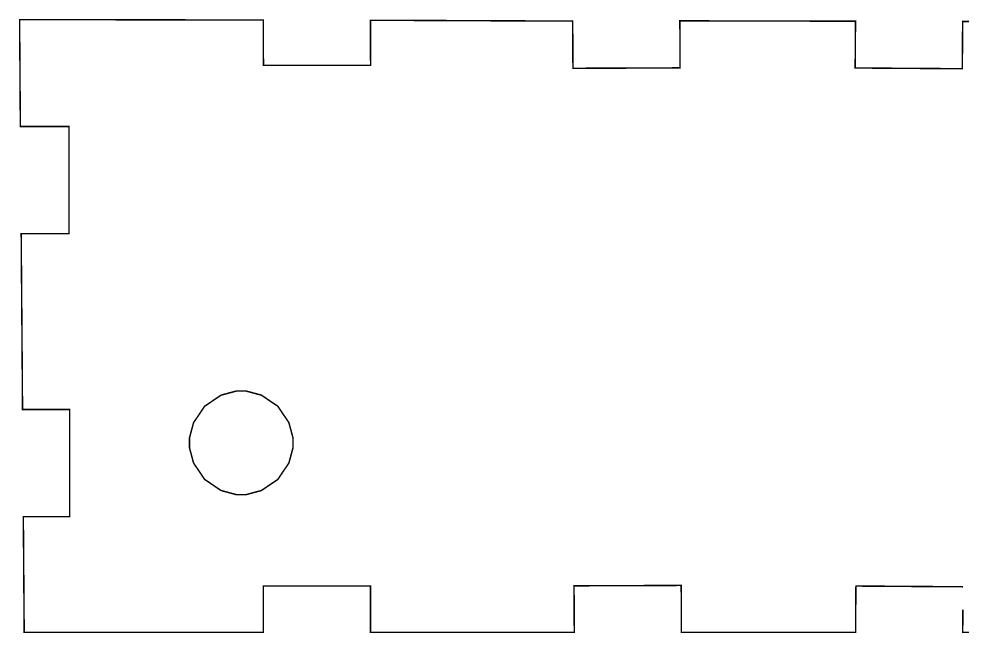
# Model space of a CAD drawing. Extents: x 0.7 to 27.4, y 1.6 to 10.2.
# Drawn here: x 0.685 to 2.394, y 6.976 to 8.088 of the extents above; entities that cross this region are included whole.
import ezdxf

# ---------------------------------------------------------------- set-up
doc = ezdxf.new("R2010")
doc.units = 0
doc.header["$MEASUREMENT"] = 0

msp = doc.modelspace()

# ---------------------------------------------------------------- linework, layer by layer
at = {"color": 0, "const_width": 0.00266}
for points in [[(2.39583, 7.05957), (2.38747, 7.05968), (2.36546, 7.05979), (2.33436, 7.06), (2.29878, 7.06022), (2.26313, 7.06049), (2.23204, 7.06071), (2.21001, 7.06082), (2.20171, 7.06087), (2.20171, 7.06087), (2.20171, 7.06087), (2.20161, 7.04779), (2.20139, 7.01893), (2.20117, 6.99007), (2.20111, 6.97694), (2.20111, 6.97694), (2.20111, 6.97694), (2.18756, 6.977), (2.15181, 6.977), (2.10124, 6.977), (2.04329, 6.977), (1.98535, 6.977), (1.93479, 6.977), (1.89903, 6.977), (1.88553, 6.977), (1.88553, 6.977), (1.88553, 6.977), (1.88542, 6.99029), (1.88531, 7.01953), (1.88519, 7.04878), (1.88514, 7.06201), (1.88514, 7.06201), (1.88514, 7.06201), (1.87679, 7.06201), (1.85476, 7.0619), (1.82368, 7.06179), (1.78808, 7.06164), (1.75244, 7.06153), (1.72136, 7.06142), (1.69933, 7.06131), (1.69103, 7.06125), (1.69103, 7.06125), (1.69103, 7.06125), (1.69103, 7.04813), (1.69119, 7.01915), (1.69129, 6.99018), (1.69135, 6.977), (1.69135, 6.977), (1.69135, 6.977), (1.67546, 6.977), (1.63363, 6.977), (1.57454, 6.977), (1.50678, 6.977), (1.43896, 6.977), (1.37988, 6.977), (1.33805, 6.977), (1.32221, 6.977), (1.32221, 6.977), (1.32221, 6.977), (1.32216, 6.99013), (1.32216, 7.01899), (1.32216, 7.0479), (1.32216, 7.06099), (1.32216, 7.06099), (1.32216, 7.06099), (1.3138, 7.06099), (1.29177, 7.06099), (1.26069, 7.06099), (1.22504, 7.06093), (1.1894, 7.06087), (1.15831, 7.06087), (1.13628, 7.06087), (1.12798, 7.06082), (1.12798, 7.06082), (1.12798, 7.06082), (1.12798, 7.04775), (1.12798, 7.01893), (1.12798, 6.99013), (1.12804, 6.977), (1.12804, 6.977), (1.12804, 6.977), (1.10938, 6.97706), (1.06027, 6.97706), (0.99089, 6.97706), (0.9113, 6.97706), (0.83171, 6.97706), (0.76231, 6.97706), (0.71322, 6.97706), (0.69461, 6.97706), (0.69461, 6.97706), (0.69461, 6.97706), (0.6945, 6.98606), (0.69434, 7.00982), (0.69407, 7.04335), (0.69379, 7.08182), (0.69352, 7.12028), (0.69325, 7.15381), (0.69309, 7.17757), (0.69303, 7.18653), (0.69303, 7.18653), (0.69303, 7.18653), (0.70611, 7.18653), (0.73503, 7.18653), (0.76389, 7.18653), (0.77702, 7.18653), (0.77702, 7.18653), (0.77702, 7.18653), (0.77702, 7.19488), (0.77702, 7.2169), (0.77702, 7.24799), (0.77702, 7.28364), (0.77702, 7.31928), (0.77702, 7.35037), (0.77702, 7.3724), (0.77702, 7.38069), (0.77702, 7.38069), (0.77702, 7.38069), (0.76362, 7.38069), (0.73427, 7.38069), (0.70491, 7.38069), (0.69157, 7.38069), (0.69157, 7.38069), (0.69157, 7.38069), (0.69146, 7.39442), (0.69119, 7.4305), (0.69081, 7.48144), (0.69037, 7.53993), (0.68989, 7.59842), (0.68951, 7.64936), (0.68924, 7.68544), (0.68918, 7.69911), (0.68918, 7.69911), (0.68918, 7.69911), (0.70269, 7.69911), (0.73242, 7.69911), (0.7621, 7.69911), (0.77566, 7.69911), (0.77566, 7.69911), (0.77566, 7.69911), (0.77566, 7.70747), (0.77566, 7.72949), (0.77566, 7.76058), (0.77566, 7.79622), (0.77566, 7.83188), (0.77566, 7.86296), (0.77566, 7.88499), (0.77566, 7.89328), (0.77566, 7.89328), (0.77566, 7.89328), (0.76188, 7.89328), (0.73166, 7.89328), (0.70139, 7.89328), (0.68766, 7.89328), (0.68766, 7.89328), (0.68766, 7.89328), (0.68755, 7.90164), (0.68739, 7.92356), (0.68717, 7.95458), (0.68696, 7.99018), (0.68669, 8.02576), (0.68647, 8.05681), (0.68631, 8.07872), (0.68625, 8.08703), (0.68625, 8.08703), (0.68625, 8.08703), (0.70519, 8.08703), (0.75526, 8.08692), (0.82601, 8.08681), (0.90712, 8.08664), (0.98823, 8.08649), (1.05897, 8.08637), (1.10905, 8.08626), (1.12804, 8.08621), (1.12804, 8.08621), (1.12804, 8.08621), (1.12804, 8.0734), (1.12809, 8.04525), (1.12809, 8.01708), (1.12815, 8.00424), (1.12815, 8.00424), (1.12815, 8.00424), (1.13645, 8.00429), (1.15848, 8.00429), (1.18956, 8.00429), (1.22521, 8.00429), (1.2608, 8.00435), (1.29188, 8.00435), (1.31391, 8.00435), (1.32227, 8.00435), (1.32227, 8.00435), (1.32227, 8.00435), (1.32221, 8.01708), (1.32221, 8.04508), (1.32221, 8.07314), (1.32221, 8.08583), (1.32221, 8.08583), (1.32221, 8.08583), (1.33794, 8.08578), (1.37945, 8.08561), (1.4381, 8.08539), (1.50538, 8.08507), (1.57264, 8.08479), (1.63129, 8.08458), (1.67279, 8.08442), (1.68858, 8.08431), (1.68858, 8.08431), (1.68858, 8.08431), (1.68858, 8.07096), (1.68875, 8.04156), (1.68886, 8.01221), (1.68892, 7.99881), (1.68892, 7.99881), (1.68892, 7.99881), (1.69721, 7.99886), (1.71924, 7.99897), (1.75032, 7.99908), (1.78597, 7.99918), (1.82161, 7.99935), (1.85271, 7.99946), (1.87472, 7.99957), (1.88308, 7.99957), (1.88308, 7.99957), (1.88308, 7.99957), (1.88303, 8.01292), (1.88292, 8.04215), (1.88276, 8.07146), (1.88276, 8.08475), (1.88276, 8.08475), (1.88276, 8.08475), (1.89643, 8.08475), (1.93246, 8.08469), (1.98346, 8.08458), (2.04189, 8.08447), (2.10026, 8.08436), (2.15126, 8.08425), (2.18728, 8.08421), (2.20101, 8.08415), (2.20101, 8.08415), (2.20101, 8.08415), (2.2009, 8.0709), (2.20068, 8.04178), (2.20047, 8.01264), (2.20042, 7.99935), (2.20042, 7.99935), (2.20042, 7.99935), (2.20871, 7.99929), (2.23074, 7.99918), (2.26183, 7.99897), (2.29747, 7.99869), (2.33311, 7.99849), (2.36421, 7.99826), (2.38624, 7.99815), (2.39458, 7.99804), (2.39458, 7.99804), (2.39458, 7.99804), (2.39464, 8.01144), (2.39486, 8.04081), (2.39501, 8.07021), (2.39513, 8.08356), (2.39513, 8.08356), (2.39513, 8.08356), (2.40918, 8.08356)], [(2.42389, 6.97694), (2.39529, 6.97694), (2.39529, 6.97694), (2.39529, 6.97694), (2.39535, 6.98986), (2.39556, 7.01828)]]:
    msp.add_lwpolyline(points, dxfattribs=at)
msp.add_lwpolyline([(1.08789, 7.41407), (1.07872, 7.41407), (1.05138, 7.40674), (1.02154, 7.38661), (1.00147, 7.35682), (0.99414, 7.32949), (0.99414, 7.32032), (0.99414, 7.31119), (1.00147, 7.28386), (1.02154, 7.25407), (1.05138, 7.23394), (1.07872, 7.22657), (1.08789, 7.22657), (1.09701, 7.22657), (1.12435, 7.23394), (1.15413, 7.25407), (1.17426, 7.28386), (1.18164, 7.31119), (1.18164, 7.32032), (1.18164, 7.32949), (1.17426, 7.35682), (1.15413, 7.38661), (1.12435, 7.40674), (1.09701, 7.41407), (1.08789, 7.41407)], close=True, dxfattribs=at)
msp.add_lwpolyline([(1.08789, 7.41407), (1.07872, 7.41407), (1.05138, 7.40674), (1.02154, 7.38661), (1.00147, 7.35682), (0.99414, 7.32949), (0.99414, 7.32032), (0.99414, 7.31119), (1.00147, 7.28386), (1.02154, 7.25407), (1.05138, 7.23394), (1.07872, 7.22657), (1.08789, 7.22657), (1.09701, 7.22657), (1.12435, 7.23394), (1.15413, 7.25407), (1.17426, 7.28386), (1.18164, 7.31119), (1.18164, 7.32032), (1.18164, 7.32949), (1.17426, 7.35682), (1.15413, 7.38661), (1.12435, 7.40674), (1.09701, 7.41407), (1.08789, 7.41407)], close=True, dxfattribs=at)
msp.add_lwpolyline([(1.08789, 7.41407), (1.07872, 7.41407), (1.05138, 7.40674), (1.02154, 7.38661), (1.00147, 7.35682), (0.99414, 7.32949), (0.99414, 7.32032), (0.99414, 7.31119), (1.00147, 7.28386), (1.02154, 7.25407), (1.05138, 7.23394), (1.07872, 7.22657), (1.08789, 7.22657), (1.09701, 7.22657), (1.12435, 7.23394), (1.15413, 7.25407), (1.17426, 7.28386), (1.18164, 7.31119), (1.18164, 7.32032), (1.18164, 7.32949), (1.17426, 7.35682), (1.15413, 7.38661), (1.12435, 7.40674), (1.09701, 7.41407), (1.08789, 7.41407)], close=True, dxfattribs=at)
msp.add_lwpolyline([(1.08789, 7.41407), (1.07872, 7.41407), (1.05138, 7.40674), (1.02154, 7.38661), (1.00147, 7.35682), (0.99414, 7.32949), (0.99414, 7.32032), (0.99414, 7.31119), (1.00147, 7.28386), (1.02154, 7.25407), (1.05138, 7.23394), (1.07872, 7.22657), (1.08789, 7.22657), (1.09701, 7.22657), (1.12435, 7.23394), (1.15413, 7.25407), (1.17426, 7.28386), (1.18164, 7.31119), (1.18164, 7.32032), (1.18164, 7.32949), (1.17426, 7.35682), (1.15413, 7.38661), (1.12435, 7.40674), (1.09701, 7.41407), (1.08789, 7.41407)], close=True, dxfattribs=at)
msp.add_lwpolyline([(1.08789, 7.41407), (1.07872, 7.41407), (1.05138, 7.40674), (1.02154, 7.38661), (1.00147, 7.35682), (0.99414, 7.32949), (0.99414, 7.32032), (0.99414, 7.31119), (1.00147, 7.28386), (1.02154, 7.25407), (1.05138, 7.23394), (1.07872, 7.22657), (1.08789, 7.22657), (1.09701, 7.22657), (1.12435, 7.23394), (1.15413, 7.25407), (1.17426, 7.28386), (1.18164, 7.31119), (1.18164, 7.32032), (1.18164, 7.32949), (1.17426, 7.35682), (1.15413, 7.38661), (1.12435, 7.40674), (1.09701, 7.41407), (1.08789, 7.41407)], close=True, dxfattribs=at)
msp.add_lwpolyline([(1.08789, 7.41407), (1.07872, 7.41407), (1.05138, 7.40674), (1.02154, 7.38661), (1.00147, 7.35682), (0.99414, 7.32949), (0.99414, 7.32032), (0.99414, 7.31119), (1.00147, 7.28386), (1.02154, 7.25407), (1.05138, 7.23394), (1.07872, 7.22657), (1.08789, 7.22657), (1.09701, 7.22657), (1.12435, 7.23394), (1.15413, 7.25407), (1.17426, 7.28386), (1.18164, 7.31119), (1.18164, 7.32032), (1.18164, 7.32949), (1.17426, 7.35682), (1.15413, 7.38661), (1.12435, 7.40674), (1.09701, 7.41407), (1.08789, 7.41407)], close=True, dxfattribs=at)
msp.add_lwpolyline([(1.08789, 7.41407), (1.07872, 7.41407), (1.05138, 7.40674), (1.02154, 7.38661), (1.00147, 7.35682), (0.99414, 7.32949), (0.99414, 7.32032), (0.99414, 7.31119), (1.00147, 7.28386), (1.02154, 7.25407), (1.05138, 7.23394), (1.07872, 7.22657), (1.08789, 7.22657), (1.09701, 7.22657), (1.12435, 7.23394), (1.15413, 7.25407), (1.17426, 7.28386), (1.18164, 7.31119), (1.18164, 7.32032), (1.18164, 7.32949), (1.17426, 7.35682), (1.15413, 7.38661), (1.12435, 7.40674), (1.09701, 7.41407), (1.08789, 7.41407)], close=True, dxfattribs=at)
msp.add_lwpolyline([(1.08789, 7.41407), (1.07872, 7.41407), (1.05138, 7.40674), (1.02154, 7.38661), (1.00147, 7.35682), (0.99414, 7.32949), (0.99414, 7.32032), (0.99414, 7.31119), (1.00147, 7.28386), (1.02154, 7.25407), (1.05138, 7.23394), (1.07872, 7.22657), (1.08789, 7.22657), (1.09701, 7.22657), (1.12435, 7.23394), (1.15413, 7.25407), (1.17426, 7.28386), (1.18164, 7.31119), (1.18164, 7.32032), (1.18164, 7.32949), (1.17426, 7.35682), (1.15413, 7.38661), (1.12435, 7.40674), (1.09701, 7.41407), (1.08789, 7.41407)], close=True, dxfattribs=at)
msp.add_lwpolyline([(1.08789, 7.41407), (1.07872, 7.41407), (1.05138, 7.40674), (1.02154, 7.38661), (1.00147, 7.35682), (0.99414, 7.32949), (0.99414, 7.32032), (0.99414, 7.31119), (1.00147, 7.28386), (1.02154, 7.25407), (1.05138, 7.23394), (1.07872, 7.22657), (1.08789, 7.22657), (1.09701, 7.22657), (1.12435, 7.23394), (1.15413, 7.25407), (1.17426, 7.28386), (1.18164, 7.31119), (1.18164, 7.32032), (1.18164, 7.32949), (1.17426, 7.35682), (1.15413, 7.38661), (1.12435, 7.40674), (1.09701, 7.41407), (1.08789, 7.41407)], close=True, dxfattribs=at)
msp.add_lwpolyline([(1.08789, 7.41407), (1.07872, 7.41407), (1.05138, 7.40674), (1.02154, 7.38661), (1.00147, 7.35682), (0.99414, 7.32949), (0.99414, 7.32032), (0.99414, 7.31119), (1.00147, 7.28386), (1.02154, 7.25407), (1.05138, 7.23394), (1.07872, 7.22657), (1.08789, 7.22657), (1.09701, 7.22657), (1.12435, 7.23394), (1.15413, 7.25407), (1.17426, 7.28386), (1.18164, 7.31119), (1.18164, 7.32032), (1.18164, 7.32949), (1.17426, 7.35682), (1.15413, 7.38661), (1.12435, 7.40674), (1.09701, 7.41407), (1.08789, 7.41407)], close=True, dxfattribs=at)
msp.add_lwpolyline([(1.08789, 7.41407), (1.07872, 7.41407), (1.05138, 7.40674), (1.02154, 7.38661), (1.00147, 7.35682), (0.99414, 7.32949), (0.99414, 7.32032), (0.99414, 7.31119), (1.00147, 7.28386), (1.02154, 7.25407), (1.05138, 7.23394), (1.07872, 7.22657), (1.08789, 7.22657), (1.09701, 7.22657), (1.12435, 7.23394), (1.15413, 7.25407), (1.17426, 7.28386), (1.18164, 7.31119), (1.18164, 7.32032), (1.18164, 7.32949), (1.17426, 7.35682), (1.15413, 7.38661), (1.12435, 7.40674), (1.09701, 7.41407), (1.08789, 7.41407)], close=True, dxfattribs=at)
msp.add_lwpolyline([(1.08789, 7.41407), (1.07872, 7.41407), (1.05138, 7.40674), (1.02154, 7.38661), (1.00147, 7.35682), (0.99414, 7.32949), (0.99414, 7.32032), (0.99414, 7.31119), (1.00147, 7.28386), (1.02154, 7.25407), (1.05138, 7.23394), (1.07872, 7.22657), (1.08789, 7.22657), (1.09701, 7.22657), (1.12435, 7.23394), (1.15413, 7.25407), (1.17426, 7.28386), (1.18164, 7.31119), (1.18164, 7.32032), (1.18164, 7.32949), (1.17426, 7.35682), (1.15413, 7.38661), (1.12435, 7.40674), (1.09701, 7.41407), (1.08789, 7.41407)], close=True, dxfattribs=at)
msp.add_lwpolyline([(1.08789, 7.41407), (1.07872, 7.41407), (1.05138, 7.40674), (1.02154, 7.38661), (1.00147, 7.35682), (0.99414, 7.32949), (0.99414, 7.32032), (0.99414, 7.31119), (1.00147, 7.28386), (1.02154, 7.25407), (1.05138, 7.23394), (1.07872, 7.22657), (1.08789, 7.22657), (1.09701, 7.22657), (1.12435, 7.23394), (1.15413, 7.25407), (1.17426, 7.28386), (1.18164, 7.31119), (1.18164, 7.32032), (1.18164, 7.32949), (1.17426, 7.35682), (1.15413, 7.38661), (1.12435, 7.40674), (1.09701, 7.41407), (1.08789, 7.41407)], close=True, dxfattribs=at)
msp.add_lwpolyline([(1.08789, 7.41407), (1.07872, 7.41407), (1.05138, 7.40674), (1.02154, 7.38661), (1.00147, 7.35682), (0.99414, 7.32949), (0.99414, 7.32032), (0.99414, 7.31119), (1.00147, 7.28386), (1.02154, 7.25407), (1.05138, 7.23394), (1.07872, 7.22657), (1.08789, 7.22657), (1.09701, 7.22657), (1.12435, 7.23394), (1.15413, 7.25407), (1.17426, 7.28386), (1.18164, 7.31119), (1.18164, 7.32032), (1.18164, 7.32949), (1.17426, 7.35682), (1.15413, 7.38661), (1.12435, 7.40674), (1.09701, 7.41407), (1.08789, 7.41407)], close=True, dxfattribs=at)
msp.add_lwpolyline([(1.08789, 7.41407), (1.07872, 7.41407), (1.05138, 7.40674), (1.02154, 7.38661), (1.00147, 7.35682), (0.99414, 7.32949), (0.99414, 7.32032), (0.99414, 7.31119), (1.00147, 7.28386), (1.02154, 7.25407), (1.05138, 7.23394), (1.07872, 7.22657), (1.08789, 7.22657), (1.09701, 7.22657), (1.12435, 7.23394), (1.15413, 7.25407), (1.17426, 7.28386), (1.18164, 7.31119), (1.18164, 7.32032), (1.18164, 7.32949), (1.17426, 7.35682), (1.15413, 7.38661), (1.12435, 7.40674), (1.09701, 7.41407), (1.08789, 7.41407)], close=True, dxfattribs=at)
msp.add_lwpolyline([(1.08789, 7.41407), (1.07872, 7.41407), (1.05138, 7.40674), (1.02154, 7.38661), (1.00147, 7.35682), (0.99414, 7.32949), (0.99414, 7.32032), (0.99414, 7.31119), (1.00147, 7.28386), (1.02154, 7.25407), (1.05138, 7.23394), (1.07872, 7.22657), (1.08789, 7.22657), (1.09701, 7.22657), (1.12435, 7.23394), (1.15413, 7.25407), (1.17426, 7.28386), (1.18164, 7.31119), (1.18164, 7.32032), (1.18164, 7.32949), (1.17426, 7.35682), (1.15413, 7.38661), (1.12435, 7.40674), (1.09701, 7.41407), (1.08789, 7.41407)], close=True, dxfattribs=at)
msp.add_lwpolyline([(1.08789, 7.41407), (1.07872, 7.41407), (1.05138, 7.40674), (1.02154, 7.38661), (1.00147, 7.35682), (0.99414, 7.32949), (0.99414, 7.32032), (0.99414, 7.31119), (1.00147, 7.28386), (1.02154, 7.25407), (1.05138, 7.23394), (1.07872, 7.22657), (1.08789, 7.22657), (1.09701, 7.22657), (1.12435, 7.23394), (1.15413, 7.25407), (1.17426, 7.28386), (1.18164, 7.31119), (1.18164, 7.32032), (1.18164, 7.32949), (1.17426, 7.35682), (1.15413, 7.38661), (1.12435, 7.40674), (1.09701, 7.41407), (1.08789, 7.41407)], close=True, dxfattribs=at)
msp.add_lwpolyline([(1.08789, 7.41407), (1.07872, 7.41407), (1.05138, 7.40674), (1.02154, 7.38661), (1.00147, 7.35682), (0.99414, 7.32949), (0.99414, 7.32032), (0.99414, 7.31119), (1.00147, 7.28386), (1.02154, 7.25407), (1.05138, 7.23394), (1.07872, 7.22657), (1.08789, 7.22657), (1.09701, 7.22657), (1.12435, 7.23394), (1.15413, 7.25407), (1.17426, 7.28386), (1.18164, 7.31119), (1.18164, 7.32032), (1.18164, 7.32949), (1.17426, 7.35682), (1.15413, 7.38661), (1.12435, 7.40674), (1.09701, 7.41407), (1.08789, 7.41407)], close=True, dxfattribs=at)
msp.add_lwpolyline([(1.08789, 7.41407), (1.07872, 7.41407), (1.05138, 7.40674), (1.02154, 7.38661), (1.00147, 7.35682), (0.99414, 7.32949), (0.99414, 7.32032), (0.99414, 7.31119), (1.00147, 7.28386), (1.02154, 7.25407), (1.05138, 7.23394), (1.07872, 7.22657), (1.08789, 7.22657), (1.09701, 7.22657), (1.12435, 7.23394), (1.15413, 7.25407), (1.17426, 7.28386), (1.18164, 7.31119), (1.18164, 7.32032), (1.18164, 7.32949), (1.17426, 7.35682), (1.15413, 7.38661), (1.12435, 7.40674), (1.09701, 7.41407), (1.08789, 7.41407)], close=True, dxfattribs=at)
msp.add_lwpolyline([(1.08789, 7.41407), (1.07872, 7.41407), (1.05138, 7.40674), (1.02154, 7.38661), (1.00147, 7.35682), (0.99414, 7.32949), (0.99414, 7.32032), (0.99414, 7.31119), (1.00147, 7.28386), (1.02154, 7.25407), (1.05138, 7.23394), (1.07872, 7.22657), (1.08789, 7.22657), (1.09701, 7.22657), (1.12435, 7.23394), (1.15413, 7.25407), (1.17426, 7.28386), (1.18164, 7.31119), (1.18164, 7.32032), (1.18164, 7.32949), (1.17426, 7.35682), (1.15413, 7.38661), (1.12435, 7.40674), (1.09701, 7.41407), (1.08789, 7.41407)], close=True, dxfattribs=at)
msp.add_lwpolyline([(1.08789, 7.41407), (1.07872, 7.41407), (1.05138, 7.40674), (1.02154, 7.38661), (1.00147, 7.35682), (0.99414, 7.32949), (0.99414, 7.32032), (0.99414, 7.31119), (1.00147, 7.28386), (1.02154, 7.25407), (1.05138, 7.23394), (1.07872, 7.22657), (1.08789, 7.22657), (1.09701, 7.22657), (1.12435, 7.23394), (1.15413, 7.25407), (1.17426, 7.28386), (1.18164, 7.31119), (1.18164, 7.32032), (1.18164, 7.32949), (1.17426, 7.35682), (1.15413, 7.38661), (1.12435, 7.40674), (1.09701, 7.41407), (1.08789, 7.41407)], close=True, dxfattribs=at)

doc.saveas('drawing.dxf')
